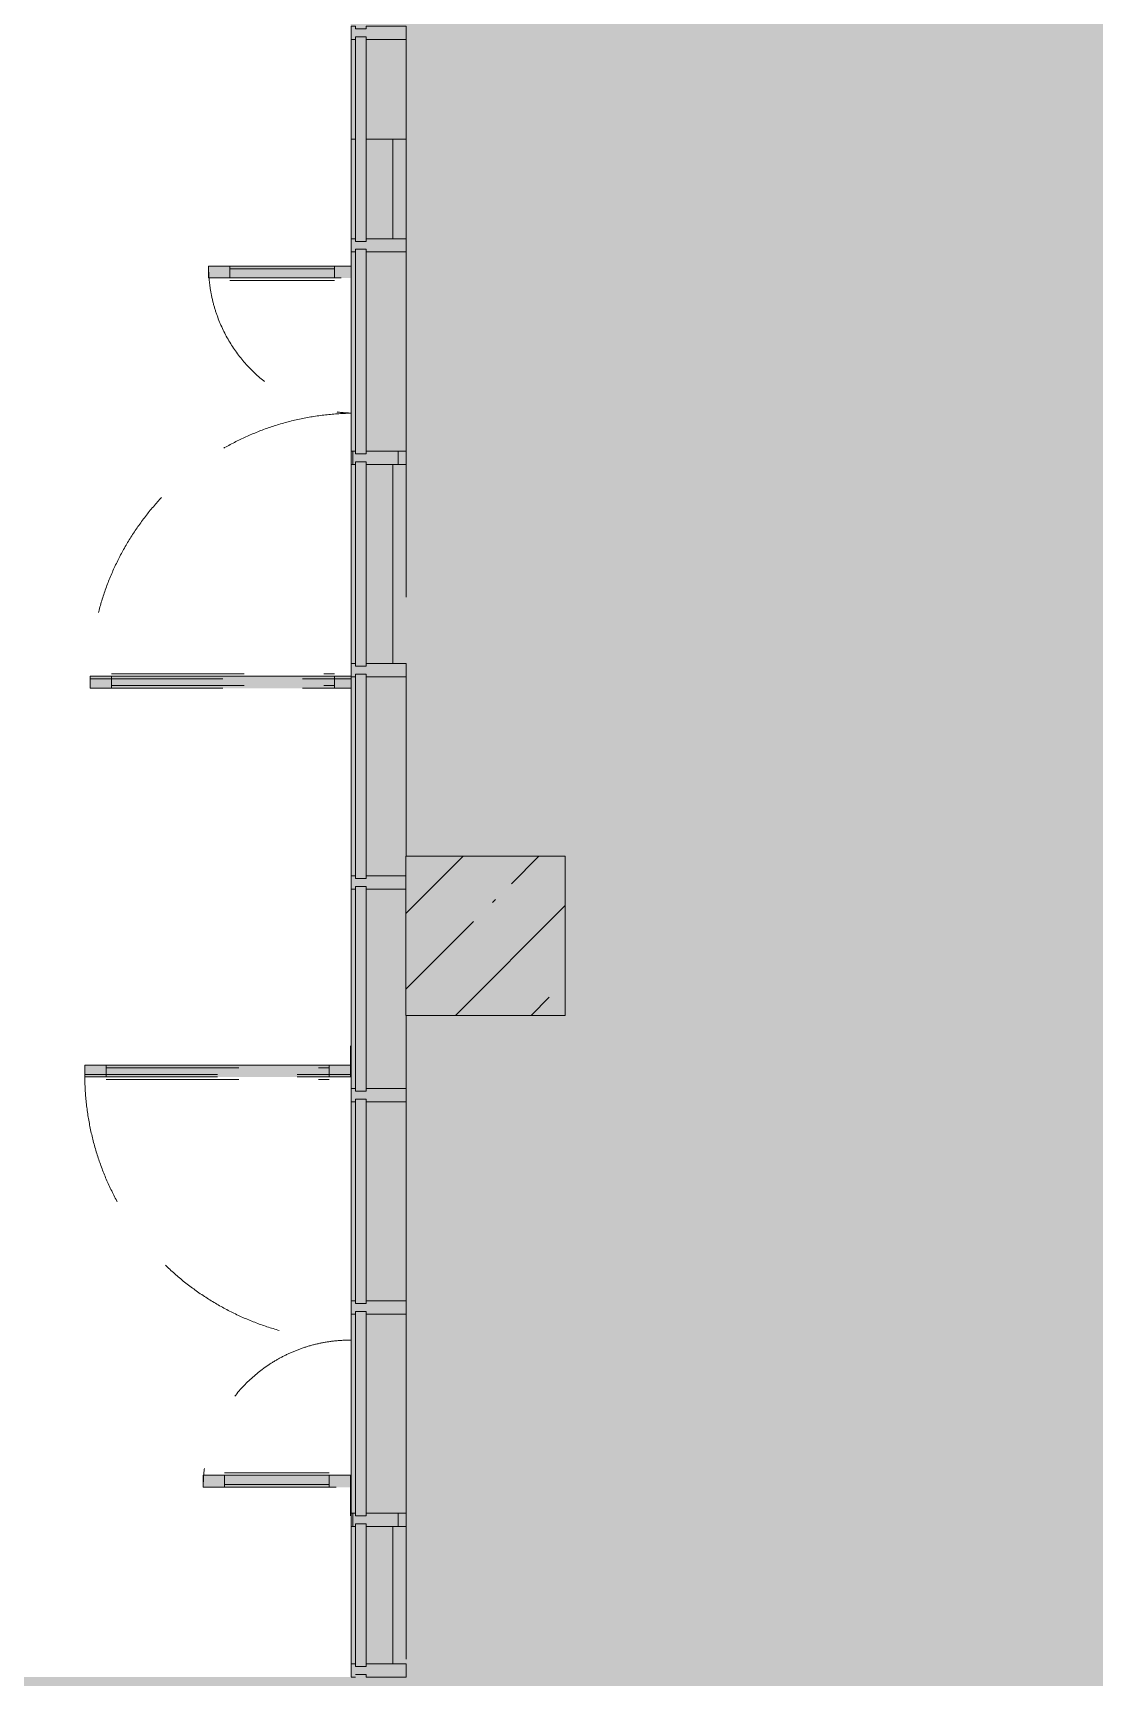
# Model space of a CAD drawing. Header units: millimetres. Extents: x -3456 to 185767, y -8553 to 29000.
# Drawn here: x 61412 to 65409, y 15358 to 21550 of the extents above; entities that cross this region are included whole.
import ezdxf

# ---------------------------------------------------------------- set-up
doc = ezdxf.new("R2010")
doc.units = ezdxf.units.MM
doc.linetypes.add('200_ШТРИХ__ш1_п0_6_', pattern=[800, 500, -300])
doc.layers.add('A-DETL-GENF-2', color=7, linetype='Continuous', lineweight=9, true_color=0xc0c0c0, transparency=0.4)
for name, color, linetype, lineweight in [('A-DETL-MBND-1', 7, '200_ШТРИХ__ш1_п0_6_', 9), ('A-GLAZ-CURT-3', 7, 'Continuous', 5), ('S-COLS-2', 7, 'Continuous', 5)]:
    doc.layers.add(name, color=color, linetype=linetype, lineweight=lineweight)
for name, color, linetype, lineweight, true_color in [('A-GLAZ-CURT-2', 7, 'Continuous', 5, 0x737373), ('A-GLAZ-CWMG-2', 7, 'Continuous', 5, 0x737373), ('A-GLAZ-CWMG-3', 7, 'Continuous', 5, 0x383e42), ('S-COLS-1', 7, 'Continuous', 5, 0x737373)]:
    doc.layers.add(name, color=color, linetype=linetype, lineweight=lineweight, true_color=true_color)

# ---------------------------------------------------------------- blocks, each defined once
blk = doc.blocks.new('Системная панель - Стекло - 40мм-22858442-2_6_1_птичка')
at = {"layer": 'A-GLAZ-CURT-3'}
h = blk.add_hatch(dxfattribs=at)
h.set_pattern_fill('FP_140', color=256, style=0, pattern_type=2)
h.set_pattern_definition([(135, (19050.1, -4371.1), (-1414.21, -1414.21), [1000, -3000]), (135, (19550.1, -5371.1), (-1414.21, -1414.21), [3000, -1000]), (135, (20050.1, -3371.1), (-1414.21, -1414.21), [1000, -3000])])
h.paths.add_polyline_path([(385, 40), (-385, 40), (-385, 0), (385, 0)])
at = {"layer": 'A-GLAZ-CURT-2'}
for p, q in [((385, 40), (-385, 40)), ((-385, 40), (-385, 0)), ((-385, 0), (385, 0)), ((385, 0), (385, 40))]:
    blk.add_line(p, q, dxfattribs=at)
blk = doc.blocks.new('Системная панель - Стекло - 40мм-23190197-2_6_1_птичка')
at = {"layer": 'A-GLAZ-CURT-2'}
for p, q in [((268.5, 40), (-268.5, 40)), ((-268.5, 40), (-268.5, 0)), ((-268.5, 0), (268.5, 0)), ((268.5, 0), (268.5, 40))]:
    blk.add_line(p, q, dxfattribs=at)
blk = doc.blocks.new('Прямоугольный импост - Импост структурный с накладкой - 190мм-22858300-2_6_1_птичка')
at = {"layer": 'A-GLAZ-CWMG-2'}
for p, q in [((-50, 0), (-50, 17)), ((-50, 17), (-0.5, 17)), ((-40, 0), (-50, 0)), ((-40, -40), (-40, 0)), ((-10, 0), (-10, -40)), ((0, 17), (0, 0)), ((-50, -190), (-50, -40)), ((-50, -40), (-40, -40)), ((-10, -40), (0, -40)), ((0, -40), (0, -190)), ((0, -190), (-50, -190))]:
    blk.add_line(p, q, dxfattribs=at)
blk = doc.blocks.new('Прямоугольный импост - Импост структурный с накладкой - 190мм-23186008-2_6_1_птичка')
at = {"layer": 'A-GLAZ-CWMG-3'}
for points in [[(3854.1, 19975.1), (3871.1, 19975.1), (3871.1, 20725.1), (3854.1, 20725.1), (3854.1, 20477.7)], [(4031.1, 19975.1), (4061.1, 19977.6), (4061.1, 20725.1), (3911.1, 20725.1), (3911.1, 19975.1), (3957.4, 19975.1)]]:
    blk.add_hatch(color=256, dxfattribs=at).paths.add_polyline_path(points)
at = {"layer": 'A-GLAZ-CWMG-2'}
for p, q in [((3854.1, 20725.1), (3854.1, 19975.1)), ((4061.1, 20725.1), (4061.1, 19975.1)), ((3871.1, 19975.1), (3854.1, 19975.1)), ((4061.1, 19975.1), (4031.1, 19975.1))]:
    blk.add_line(p, q, dxfattribs=at)
blk = doc.blocks.new('Прямоугольный импост - Импост структурный с накладкой - 160мм-23190189-2_6_1_птичка')
at = {"layer": 'A-GLAZ-CWMG-2'}
for p, q in [((3854.1, 15925.1), (3871.1, 15925.1)), ((3854.1, 15925.1), (3854.1, 15408.1)), ((4011.1, 15925.1), (4011.1, 15408.1))]:
    blk.add_line(p, q, dxfattribs=at)
blk = doc.blocks.new('Системная панель - Стекло - 40мм-V167-2_6_1_птичка')
at = {"layer": 'A-GLAZ-CURT-2'}
for p, q in [((385, 40), (-385, 40)), ((-385, 40), (-385, 0)), ((-385, 0), (385, 0)), ((385, 0), (385, 40))]:
    blk.add_line(p, q, dxfattribs=at)
blk = doc.blocks.new('Прямоугольный импост - Импост структурный с накладкой - 190мм-22856798-2_6_1_птичка')
at = {"layer": 'A-GLAZ-CWMG-2'}
for p, q in [((-25, 0), (-25, 17)), ((-25, 17), (25, 17)), ((-15, 0), (-25, 0)), ((-15, -40), (-15, 0)), ((25, 0), (15, 0)), ((15, 0), (15, -40)), ((25, 17), (25, 0)), ((-25, -190), (-25, -40)), ((-25, -40), (-15, -40)), ((15, -40), (25, -40)), ((25, -40), (25, -190)), ((25, -190), (-25, -190))]:
    blk.add_line(p, q, dxfattribs=at)
blk = doc.blocks.new('Системная панель - Стекло - 40мм-22861488-2_6_1_птичка')
at = {"layer": 'A-GLAZ-CURT-2'}
for p, q in [((385, 40), (-385, 40)), ((-385, 40), (-385, 0)), ((-385, 0), (385, 0)), ((385, 0), (385, 40))]:
    blk.add_line(p, q, dxfattribs=at)
blk = doc.blocks.new('Прямоугольный импост - Импост структурный с накладкой - 190мм-23998948-2_6_1_птичка')
at = {"layer": 'A-GLAZ-CWMG-3'}
for points in [[(3871.1, 21150.1), (3871.1, 21525.1), (3854.1, 21525.1), (3854.1, 21150.1)], [(4061.1, 21150.1), (4061.1, 21525.1), (3911.1, 21525.1), (3911.1, 21150.1)]]:
    blk.add_hatch(color=256, dxfattribs=at).paths.add_polyline_path(points)
at = {"layer": 'A-GLAZ-CWMG-2'}
for p, q in [((3854.1, 21525.1), (3854.1, 21150.1)), ((4061.1, 21525.1), (4061.1, 21150.1)), ((3871.1, 21150.1), (3854.1, 21150.1)), ((4061.1, 21150.1), (3911.1, 21150.1))]:
    blk.add_line(p, q, dxfattribs=at)
blk = doc.blocks.new('Прямоугольный импост - Импост структурный с накладкой - 160мм-V168-2_6_1_птичка')
at = {"layer": 'A-GLAZ-CWMG-2'}
for p, q in [((3854.1, 19925.1), (3871.1, 19925.1)), ((3854.1, 19925.1), (3854.1, 19175.1)), ((4011.1, 19925.1), (4011.1, 19175.1))]:
    blk.add_line(p, q, dxfattribs=at)
blk = doc.blocks.new('Системная панель - Стекло - 40мм-V181-2_6_1_птичка')
at = {"layer": 'A-GLAZ-CURT-2'}
for p, q in [((385, 40), (-385, 40)), ((-385, 40), (-385, 0)), ((-385, 0), (385, 0)), ((385, 0), (385, 40))]:
    blk.add_line(p, q, dxfattribs=at)
blk = doc.blocks.new('Прямоугольный импост - Импост структурный с накладкой - 160мм-23998949-2_6_1_птичка')
at = {"layer": 'A-GLAZ-CWMG-2'}
for p, q in [((3854.1, 21150.1), (3871.1, 21150.1)), ((3854.1, 21150.1), (3854.1, 20775.1)), ((3911.1, 21150.1), (4011.1, 21150.1)), ((4011.1, 21150.1), (4011.1, 20775.1))]:
    blk.add_line(p, q, dxfattribs=at)
blk = doc.blocks.new('BSC_Колонна _Прямоугольная - 600х600-17858062-2_6_1_птичка')
at = {"layer": 'S-COLS-2'}
h = blk.add_hatch(dxfattribs=at)
h.set_pattern_fill('FP_202', color=256, style=0, pattern_type=2)
h.set_pattern_definition([(45, (-4360, -18150), (-285.123, 285.123), []), (45, (-4074.88, -18150), (-285.123, 285.123), [504.031, -100.806, 16.764, -84.042])])
h.paths.add_polyline_path([(300, -300), (300, 300), (-300, 300), (-300, -300), (61.1, -300)])
at = {"layer": 'S-COLS-1'}
for p, q in [((300, 300), (-300, 300)), ((-300, 300), (-300, -300)), ((300, -300), (300, 300)), ((-300, -300), (300, -300))]:
    blk.add_line(p, q, dxfattribs=at)
blk = doc.blocks.new('Прямоугольный импост - Импост структурный с накладкой - 170мм-23998904-2_6_1_птичка')
at = {"layer": 'A-GLAZ-CWMG-2'}
for p, q in [((-25, 0), (-25, 10)), ((-25, 10), (25, 10)), ((-15, 0), (-25, 0)), ((-15, -40), (-15, 0)), ((25, 0), (15, 0)), ((15, 0), (15, -40)), ((25, 10), (25, 0)), ((-25, -160), (-25, -40)), ((-25, -40), (-15, -40)), ((15, -40), (25, -40)), ((25, -40), (25, -160)), ((25, -160), (-25, -160))]:
    blk.add_line(p, q, dxfattribs=at)
blk = doc.blocks.new('Дверь_Витражная_СКБ_2Ст - ВН-1_ ДВН_ДАО_Главный вход_1800 в свету 3-31912953-2_6_1_птичка')
at = {"layer": 'A-DETL-MBND-1'}
for points in [[(-777, -377.5), (-777, -19.1), (-822, -19.1), (-822, -554), (-777, -554)], [(768, -90.1), (768, -19.1), (723, -19.1), (723, -1000), (768, -1000), (768, -377.5)], [(768, -19.1), (768, -17), (726.2, -19.1)]]:
    blk.add_hatch(color=256, dxfattribs=at).paths.add_polyline_path(points)
for p, q in [((-822, -554), (-822, -19.1)), ((-822, -19.1), (-822, -554)), ((-822, -554), (-822, -19.1)), ((-777, -554), (-777, -19.1)), ((-777, -554), (-777, -19.1)), ((723, -1000), (723, -19.1)), ((723, -19.1), (723, -1000)), ((732, -1000), (732, -19.1)), ((768, -1000), (768, -19.1)), ((768, -1000), (768, -19.1)), ((-822, -80), (-777, -80)), ((-812, -474), (-812, -80)), ((-768, -474), (-768, -80)), ((714, -920), (714, -80)), ((768, -80), (723, -80)), ((758, -920), (758, -80)), ((-822, -474), (-777, -474)), ((-822, -554), (-777, -554)), ((-822, -554), (-777, -554)), ((768, -920), (723, -920)), ((768, -1000), (723, -1000)), ((723, -1000), (768, -1000))]:
    blk.add_line(p, q, dxfattribs=at)
for centre, radius, start, end in [((-822, 0), 554, 270, 357.97078), ((732, 0), 1000, 181.10813, 270)]:
    blk.add_arc(centre, radius, start, end, dxfattribs=at)
blk = doc.blocks.new('Системная панель - Стекло - 40мм-23933787-2_6_1_птичка')
at = {"layer": 'A-GLAZ-CURT-2'}
for p, q in [((385, 40), (-385, 40)), ((-385, 40), (-385, 0)), ((-385, 0), (385, 0)), ((385, 0), (385, 40))]:
    blk.add_line(p, q, dxfattribs=at)
blk = doc.blocks.new('Прямоугольный импост - Импост структурный с накладкой - 190мм-23933782-2_6_1_птичка')
at = {"layer": 'A-GLAZ-CWMG-3'}
for points in [[(3871.1, 17750.1), (3871.1, 18325.1), (3854.1, 18325.1), (3854.1, 17750.1)], [(4061.1, 17750.1), (4060, 18325.1), (3911.1, 18325.1), (3911.1, 17750.1), (4060, 17750.1)]]:
    blk.add_hatch(color=256, dxfattribs=at).paths.add_polyline_path(points)
at = {"layer": 'A-GLAZ-CWMG-2'}
for p, q in [((3854.1, 18325.1), (3854.1, 17750.1)), ((4061.1, 17850), (4061.1, 17750.1))]:
    blk.add_line(p, q, dxfattribs=at)
blk = doc.blocks.new('Прямоугольный импост - Импост структурный с накладкой - 190мм-V203-2_6_1_птичка')
at = {"layer": 'A-GLAZ-CWMG-2'}
for p, q in [((-25, 0), (-25, 17)), ((-25, 17), (25, 17)), ((-15, 0), (-25, 0)), ((-15, -40), (-15, 0)), ((25, 0), (15, 0)), ((15, 0), (15, -40)), ((25, 17), (25, 0)), ((-25, -188.9), (-25, -40)), ((-25, -40), (-15, -40)), ((15, -40), (25, -40)), ((25, -40), (25, -188.9))]:
    blk.add_line(p, q, dxfattribs=at)
blk = doc.blocks.new('Дверь_Витражная_СКБ_2Ст - ВН-1_ ДВН_ДАО_Главный вход_1800 в свету 4-31912968-2_6_1_птичка')
at = {"layer": 'A-DETL-MBND-1'}
for points in [[(-777, -19.1), (-777, -17), (-873.8, -19.1)], [(-768, -377.5), (-768, -20), (-813, -20), (-813, -1020), (-768, -1020)], [(777, -574), (777, -20), (732, -20), (732, -574)], [(885, -19.1), (885, -17), (875, -19.1)]]:
    blk.add_hatch(color=256, dxfattribs=at).paths.add_polyline_path(points)
for p, q in [((-777, -20), (-885, -20)), ((-885, -20), (-777, -20)), ((-768, -20), (-813, -20)), ((-813, -1020), (-813, -20)), ((-768, -20), (-813, -20)), ((-813, -20), (-813, -1020)), ((-777, -1020), (-777, -20)), ((-768, -1020), (-768, -20)), ((-768, -1020), (-768, -20)), ((732, -20), (777, -20)), ((732, -574), (732, -20)), ((732, -20), (732, -574)), ((777, -20), (732, -20)), ((777, -574), (777, -20)), ((777, -574), (777, -20)), ((777, -20), (885, -20)), ((777, -20), (885, -20)), ((777, -574), (777, -20)), ((-813, -100), (-768, -100)), ((-803, -940), (-803, -100)), ((-759, -940), (-759, -100)), ((723, -494), (723, -100)), ((777, -100), (732, -100)), ((767, -494), (767, -100)), ((777, -494), (732, -494)), ((777, -574), (732, -574)), ((732, -574), (777, -574)), ((-813, -940), (-768, -940)), ((-813, -1020), (-768, -1020)), ((-813, -1020), (-768, -1020))]:
    blk.add_line(p, q, dxfattribs=at)
for centre, radius, start, end in [((-777, -20), 1000, 270, 0), ((777, -20), 554, 180, 270)]:
    blk.add_arc(centre, radius, start, end, dxfattribs=at)
blk = doc.blocks.new('Прямоугольный импост - Импост структурный с накладкой - 190мм-23933784-2_6_1_птичка')
at = {"layer": 'A-GLAZ-CWMG-3'}
for points in [[(3871.1, 17575.1), (3871.1, 17750.1), (3854.1, 17750.1), (3854.1, 17575.1)], [(4061.1, 17575.1), (4061.1, 17750.1), (3911.1, 17750.1), (3911.1, 17575.1)]]:
    blk.add_hatch(color=256, dxfattribs=at).paths.add_polyline_path(points)
at = {"layer": 'A-GLAZ-CWMG-2'}
for p, q in [((3854.1, 17750.1), (3854.1, 17575.1)), ((4061.1, 17750.1), (4061.1, 17575.1))]:
    blk.add_line(p, q, dxfattribs=at)
blk = doc.blocks.new('Прямоугольный импост - Импост структурный с накладкой - 190мм-23933747-2_6_1_птичка')
at = {"layer": 'A-GLAZ-CWMG-3'}
for points in [[(3871.1, 18375.1), (3871.1, 18950.1), (3854.1, 18950.1), (3854.1, 18375.1)], [(4060, 18375.1), (4061.1, 18950.1), (3911.1, 18950.1), (3911.1, 18375.1)]]:
    blk.add_hatch(color=256, dxfattribs=at).paths.add_polyline_path(points)
at = {"layer": 'A-GLAZ-CWMG-2'}
for p, q in [((3854.1, 18950.1), (3854.1, 18375.1)), ((4061.1, 18950.1), (4061.1, 18450))]:
    blk.add_line(p, q, dxfattribs=at)
blk = doc.blocks.new('Системная панель - Стекло - 40мм-V212-2_6_1_птичка')
at = {"layer": 'A-GLAZ-CURT-2'}
for p, q in [((385, 40), (-385, 40)), ((-385, 40), (-385, 0)), ((-385, 0), (385, 0)), ((385, 0), (385, 40))]:
    blk.add_line(p, q, dxfattribs=at)
blk = doc.blocks.new('Прямоугольный импост - Импост структурный с накладкой - 190мм-V135-2_6_1_птичка')
at = {"layer": 'A-GLAZ-CWMG-3'}
for points in [[(3871.1, 24775.1), (3871.1, 25525.1), (3854.1, 25525.1), (3854.1, 24775.1)], [(4061.1, 24775.1), (4061.1, 25525.1), (3911.1, 25525.1), (3911.1, 24775.1)]]:
    blk.add_hatch(color=256, dxfattribs=at).paths.add_polyline_path(points)
at = {"layer": 'A-GLAZ-CWMG-2'}
for p, q in [((3854.1, 25525.1), (3854.1, 24775.1)), ((4061.1, 25525.1), (4061.1, 24775.1))]:
    blk.add_line(p, q, dxfattribs=at)
blk = doc.blocks.new('Системная панель - Стекло - 40мм-23933750-2_6_1_птичка')
at = {"layer": 'A-GLAZ-CURT-3'}
h = blk.add_hatch(dxfattribs=at)
h.set_pattern_fill('FP_223', color=256, style=0, pattern_type=2)
h.set_pattern_definition([(135, (18250.1, -4371.1), (-1414.21, -1414.21), [1000, -3000]), (135, (18750.1, -5371.1), (-1414.21, -1414.21), [3000, -1000]), (135, (19250.1, -3371.1), (-1414.21, -1414.21), [1000, -3000])])
h.paths.add_polyline_path([(385, 40), (-385, 40), (-385, 0), (385, 0)])
at = {"layer": 'A-GLAZ-CURT-2'}
for p, q in [((385, 40), (-385, 40)), ((-385, 40), (-385, 0)), ((-385, 0), (385, 0)), ((385, 0), (385, 40))]:
    blk.add_line(p, q, dxfattribs=at)
blk = doc.blocks.new('Прямоугольный импост - Импост структурный с накладкой - 190мм-23933749-2_6_1_птичка')
at = {"layer": 'A-GLAZ-CWMG-3'}
for points in [[(3871.1, 18950.1), (3871.1, 19125.1), (3854.1, 19125.1), (3854.1, 18950.1)], [(3911.1, 18950.1), (4061.1, 18950.1), (4061.1, 19125.1), (3911.1, 19125.1)]]:
    blk.add_hatch(color=256, dxfattribs=at).paths.add_polyline_path(points)
at = {"layer": 'A-GLAZ-CWMG-2'}
for p, q in [((3854.1, 19125.1), (3854.1, 18950.1)), ((4061.1, 19125.1), (4061.1, 18950.1))]:
    blk.add_line(p, q, dxfattribs=at)
blk = doc.blocks.new('Прямоугольный импост - Импост структурный с накладкой - 190мм-23998909-2_6_1_птичка')
at = {"layer": 'A-GLAZ-CWMG-3'}
h = blk.add_hatch(color=256, dxfattribs=at)
h.paths.add_polyline_path([(25, -190), (-25, -190), (-23, -160), (25, -160)])
h.paths.add_polyline_path([(25, 10), (25, 0), (15, 0)])
h.paths.add_polyline_path([(-25, 10), (-15, 0), (-25, 0)])
h.paths.add_polyline_path([(25, 17), (20.9, 10), (-25, 10), (-25, 17), (15, 17)])
at = {"layer": 'A-GLAZ-CWMG-2'}
for p, q in [((-25, 17), (25, 17)), ((25, -160), (25, -190)), ((25, -190), (-25, -190))]:
    blk.add_line(p, q, dxfattribs=at)
blk = doc.blocks.new('Прямоугольный импост - Импост структурный с накладкой - 190мм-V213-2_6_1_птичка')
at = {"layer": 'A-GLAZ-CWMG-3'}
h = blk.add_hatch(color=256, dxfattribs=at)
h.paths.add_polyline_path([(25, 10), (25, 0), (15, 0)])
h.paths.add_polyline_path([(-25, 10), (-15, 0), (-25, 0)])
h.paths.add_polyline_path([(25, 10), (-25, 10), (-25, 17), (25, 13.3)])
h.paths.add_polyline_path([(25, -190), (-25, -190), (-23, -160), (25, -160)])
at = {"layer": 'A-GLAZ-CWMG-2'}
for p, q in [((-25, 17), (25, 17)), ((25, -160), (25, -190)), ((25, -190), (-25, -190))]:
    blk.add_line(p, q, dxfattribs=at)
blk = doc.blocks.new('Прямоугольный импост - Импост структурный с накладкой - 190мм-23998951-2_6_1_птичка')
at = {"layer": 'A-DETL-MBND-1'}
blk.add_hatch(color=256, dxfattribs=at).paths.add_polyline_path([(4061.1, 20775.1), (4061.1, 21150.1), (4011.1, 21150.1), (4011.1, 20775.1)])
blk.add_line((4061.1, 21150.1), (4061.1, 20775.1), dxfattribs=at)
blk = doc.blocks.new('Прямоугольный импост - Импост структурный с накладкой - 190мм-V214-2_6_1_птичка')
at = {"layer": 'A-DETL-MBND-1'}
blk.add_hatch(color=256, dxfattribs=at).paths.add_polyline_path([(4061.1, 23975.1), (4061.1, 24725.1), (4011.1, 24725.1), (4011.1, 23975.1)])
blk.add_line((4061.1, 24725.1), (4061.1, 23975.1), dxfattribs=at)
blk = doc.blocks.new('Прямоугольный импост - Импост структурный с накладкой - 190мм-23998911-2_6_1_птичка')
at = {"layer": 'A-DETL-MBND-1'}
blk.add_hatch(color=256, dxfattribs=at).paths.add_polyline_path([(4030.6, 15408.1), (4061.1, 15408.1), (4061.1, 15925.1), (4011.1, 15925.1), (4011.1, 15408.1)])
blk.add_line((4061.1, 15925.1), (4061.1, 15408.1), dxfattribs=at)

msp = doc.modelspace()

# ---------------------------------------------------------------- hatches: boundary and pattern name
at = {"layer": 'A-DETL-GENF-2'}
msp.add_hatch(color=256, dxfattribs=at).paths.add_polyline_path([(91930.6, -280), (97516.9, -280), (97516.9, 23777.7), (92616.9, 23777.7), (92616.9, 27350), (62608.9, 27350), (62608.9, 15358), (58488.9, 15358), (58488.9, -280), (91003.1, -280)])

# ---------------------------------------------------------------- block references
at = {"layer": 'A-DETL-MBND-1'}
for name, p in [('Прямоугольный импост - Импост структурный с накладкой - 190мм-23998951-2_6_1_птичка', (58756.9, 0)), ('Прямоугольный импост - Импост структурный с накладкой - 190мм-V214-2_6_1_птичка', (58756.9, -4800)), ('Прямоугольный импост - Импост структурный с накладкой - 190мм-23998911-2_6_1_птичка', (58756.9, 0))]:
    msp.add_blockref(name, p, dxfattribs=at)
at = {"layer": 'A-DETL-MBND-1', "rotation": 269.9999999999999}
for name, p in [('Дверь_Витражная_СКБ_2Ст - ВН-1_ ДВН_ДАО_Главный вход_1800 в свету 3-31912953-2_6_1_птичка', (62628, 19850.1)), ('Дверь_Витражная_СКБ_2Ст - ВН-1_ ДВН_ДАО_Главный вход_1800 в свету 4-31912968-2_6_1_птичка', (62628, 16850.1))]:
    msp.add_blockref(name, p, dxfattribs=at)
at = {"layer": 'A-GLAZ-CURT-2', "rotation": 269.9999999999999}
for name, p in [('Системная панель - Стекло - 40мм-22861488-2_6_1_птичка', (62628, 21150.1)), ('Системная панель - Стекло - 40мм-V181-2_6_1_птичка', (62628, 20350.1)), ('Системная панель - Стекло - 40мм-22858442-2_6_1_птичка', (62628, 19550.1)), ('Системная панель - Стекло - 40мм-23933750-2_6_1_птичка', (62628, 18750.1)), ('Системная панель - Стекло - 40мм-23933787-2_6_1_птичка', (62628, 17950.1)), ('Системная панель - Стекло - 40мм-V212-2_6_1_птичка', (62628, 17150.1)), ('Системная панель - Стекло - 40мм-V167-2_6_1_птичка', (62628, 16350.1)), ('Системная панель - Стекло - 40мм-23190197-2_6_1_птичка', (62628, 15666.6))]:
    msp.add_blockref(name, p, dxfattribs=at)
at = {"layer": 'A-GLAZ-CWMG-2', "extrusion": (0, 0, -1), "rotation": 270.0000000000001}
for name, p in [('Прямоугольный импост - Импост структурный с накладкой - 190мм-22856798-2_6_1_птичка', (-62628, 21550.1)), ('Прямоугольный импост - Импост структурный с накладкой - 190мм-22856798-2_6_1_птичка', (-62628, 20750.1)), ('Прямоугольный импост - Импост структурный с накладкой - 190мм-23998909-2_6_1_птичка', (-62628, 19950.1)), ('Прямоугольный импост - Импост структурный с накладкой - 170мм-23998904-2_6_1_птичка', (-62628, 19950.1)), ('Прямоугольный импост - Импост структурный с накладкой - 190мм-22856798-2_6_1_птичка', (-62628, 19150.1)), ('Прямоугольный импост - Импост структурный с накладкой - 190мм-V203-2_6_1_птичка', (-62628, 18350.1)), ('Прямоугольный импост - Импост структурный с накладкой - 190мм-22856798-2_6_1_птичка', (-62628, 17550.1)), ('Прямоугольный импост - Импост структурный с накладкой - 190мм-22856798-2_6_1_птичка', (-62628, 16750.1)), ('Прямоугольный импост - Импост структурный с накладкой - 190мм-V213-2_6_1_птичка', (-62628, 15950.1)), ('Прямоугольный импост - Импост структурный с накладкой - 170мм-23998904-2_6_1_птичка', (-62628, 15950.1)), ('Прямоугольный импост - Импост структурный с накладкой - 190мм-22858300-2_6_1_птичка', (-62628, 15358.1))]:
    msp.add_blockref(name, p, dxfattribs=at)
at = {"layer": 'A-GLAZ-CWMG-2'}
for name, p in [('Прямоугольный импост - Импост структурный с накладкой - 190мм-23998948-2_6_1_птичка', (58756.9, 0)), ('Прямоугольный импост - Импост структурный с накладкой - 160мм-23998949-2_6_1_птичка', (58756.9, 0)), ('Прямоугольный импост - Импост структурный с накладкой - 190мм-23186008-2_6_1_птичка', (58756.9, 0)), ('Прямоугольный импост - Импост структурный с накладкой - 160мм-V168-2_6_1_птичка', (58756.9, 0)), ('Прямоугольный импост - Импост структурный с накладкой - 190мм-23933749-2_6_1_птичка', (58756.9, 0)), ('Прямоугольный импост - Импост структурный с накладкой - 190мм-23933747-2_6_1_птичка', (58756.9, 0)), ('Прямоугольный импост - Импост структурный с накладкой - 190мм-23933782-2_6_1_птичка', (58756.9, 0)), ('Прямоугольный импост - Импост структурный с накладкой - 190мм-23933784-2_6_1_птичка', (58756.9, 0)), ('Прямоугольный импост - Импост структурный с накладкой - 190мм-V135-2_6_1_птичка', (58756.9, -8000)), ('Прямоугольный импост - Импост структурный с накладкой - 190мм-23186008-2_6_1_птичка', (58756.9, -4000)), ('Прямоугольный импост - Импост структурный с накладкой - 160мм-23190189-2_6_1_птичка', (58756.9, 0))]:
    msp.add_blockref(name, p, dxfattribs=at)
at = {"layer": 'S-COLS-1'}
msp.add_blockref('BSC_Колонна _Прямоугольная - 600х600-17858062-2_6_1_птичка', (63116.9, 18150), dxfattribs=at)

doc.saveas('drawing.dxf')
